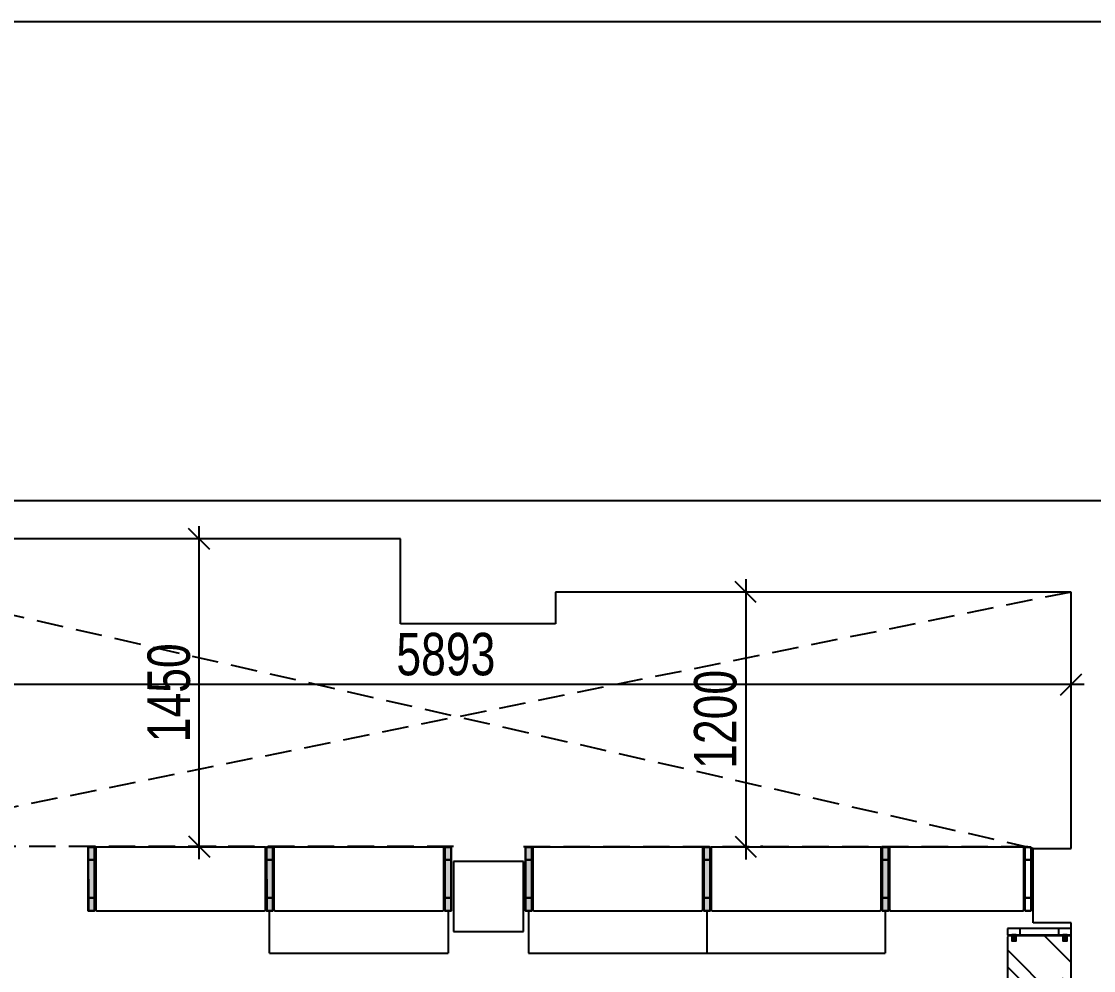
# Model space of a CAD drawing. Extents: x -62916 to 126930, y -44595 to 9525.
# Drawn here: x 116938 to 121989, y -17995 to -13522 of the extents above; entities that cross this region are included whole.
import ezdxf

# ---------------------------------------------------------------- set-up
doc = ezdxf.new("R2010")
doc.units = 0
doc.header["$LTSCALE"] = 1000
doc.header["$MEASUREMENT"] = 0
doc.header["$PDMODE"] = 34
doc.header["$PDSIZE"] = 0.1
doc.linetypes.add('Discontinua JB', pattern=[0.75, 0.5, -0.25])
doc.linetypes.add('TRAZOS2', pattern=[0.375, 0.25, -0.125])
doc.layers.get('0').update_dxf_attribs({"linetype": 'CONTINUOUS'})
doc.layers.get('Defpoints').update_dxf_attribs({"linetype": 'CONTINUOUS'})
for name, color, linetype in [('ALZADO', 7, 'CONTINUOUS'), ('Linea Capa Color 0000 JB', 7, 'CONTINUOUS'), ('Linea Capa Color 0140 Blau Vidre JB', 140, 'CONTINUOUS'), ('Mobiliario', 8, 'CONTINUOUS')]:
    doc.layers.add(name, color=color, linetype=linetype)
doc.styles.add('STYLE1', font='Arial.ttf', dxfattribs={"width": 0.75})
doc.dimstyles.new('ESCALA-1-50', dxfattribs={"dimtxt": 200, "dimasz": 100, "dimexe": 70, "dimexo": 80, "dimgap": 40, "dimtad": 1, "dimdec": 0, "dimzin": 0, "dimdsep": 46, "dimtxsty": 'STYLE1', "dimblk": 'OBLIQUE', "dimcen": 25, "dimdle": 60, "dimadec": 0, "dimazin": 0, "dimtfac": 1, "dimtdec": 0, "dimtix": 1, "dimtmove": 2, "dimatfit": 3, "dimldrblk": 'OPEN', "dimfxl": 0.05, "dimtolj": 1, "dimtzin": 0, "dimarcsym": 0})

# ---------------------------------------------------------------- blocks, each defined once
blk = doc.blocks.new('_Oblique')
at = {"color": 0, "linetype": 'ByBlock', "lineweight": -2}
blk.add_line((-0.5, -0.5), (0.5, 0.5), dxfattribs=at)
blk = doc.blocks.new('*D227')
at = {"layer": 'Defpoints', "color": 0, "ltscale": 0.5, "transparency": 16777216}
for p in [(120350, -16211.1), (120350, -17411.1), (120350, -17411.1)]:
    blk.add_point(p, dxfattribs=at)
at = {"layer": 'Mobiliario', "color": 0, "lineweight": -2, "ltscale": 0.5, "transparency": 16777216}
for p, q in [((120350, -16151.1), (120350, -17471.1)), ((120430, -16211.1), (120420, -16211.1)), ((120430, -17411.1), (120420, -17411.1))]:
    blk.add_line(p, q, dxfattribs=at)
at = {"layer": 'Mobiliario', "color": 0, "lineweight": -2, "ltscale": 0.5, "transparency": 16777216, "xscale": 100, "yscale": 100, "zscale": 100}
for p, rotation in [((120350, -16211.1), 90), ((120350, -17411.1), 270)]:
    blk.add_blockref('_Oblique', p, dxfattribs=dict(at, rotation=rotation))
at = {"layer": 'Mobiliario', "color": 0, "ltscale": 0.5, "transparency": 16777216, "insert": (120207.9, -16811.1), "char_height": 200, "attachment_point": 5, "rotation": 90, "style": 'STYLE1'}
blk.add_mtext('\\A1;1200', dxfattribs=at)
blk = doc.blocks.new('_Open')
at = {"color": 0, "linetype": 'ByBlock', "lineweight": -2}
for p, q in [((-1, 0.167), (0, 0)), ((-1, -0.167), (0, 0)), ((0, 0), (-1, 0))]:
    blk.add_line(p, q, dxfattribs=at)
blk = doc.blocks.new('*D228')
at = {"layer": 'Defpoints', "color": 0, "ltscale": 0.5, "transparency": 16777216}
for p in [(117775.2, -15961.1), (117775.2, -15961.1), (117775.2, -17410.9)]:
    blk.add_point(p, dxfattribs=at)
at = {"layer": 'Mobiliario', "color": 0, "lineweight": -2, "ltscale": 0.5, "transparency": 16777216}
for p, q in [((117775.2, -17470.9), (117775.2, -15901.1)), ((117855.2, -15961.1), (117845.2, -15961.1)), ((117855.2, -17410.9), (117845.2, -17410.9))]:
    blk.add_line(p, q, dxfattribs=at)
at = {"layer": 'Mobiliario', "color": 0, "lineweight": -2, "ltscale": 0.5, "transparency": 16777216, "xscale": 100, "yscale": 100, "zscale": 100}
for p, rotation in [((117775.2, -15961.1), 90), ((117775.2, -17410.9), 270)]:
    blk.add_blockref('_Oblique', p, dxfattribs=dict(at, rotation=rotation))
at = {"layer": 'Mobiliario', "color": 0, "ltscale": 0.5, "transparency": 16777216, "insert": (117633.1, -16686), "char_height": 200, "attachment_point": 5, "rotation": 90, "style": 'STYLE1'}
blk.add_mtext('\\A1;1450', dxfattribs=at)
blk = doc.blocks.new('*D229')
at = {"layer": 'Defpoints', "color": 0, "ltscale": 0.5, "transparency": 16777216}
for p in [(115991, -16647.2), (121883.9, -17073.2), (115991, -17410.5)]:
    blk.add_point(p, dxfattribs=at)
at = {"layer": 'Mobiliario', "color": 0, "lineweight": -2, "ltscale": 0.5, "transparency": 16777216}
for p, q in [((115991, -17330.5), (115991, -16577.2)), ((121883.9, -16993.2), (121883.9, -16577.2)), ((121943.9, -16647.2), (115931, -16647.2))]:
    blk.add_line(p, q, dxfattribs=at)
at = {"layer": 'Mobiliario', "color": 0, "lineweight": -2, "ltscale": 0.5, "transparency": 16777216, "xscale": 100, "yscale": 100, "zscale": 100, "rotation": 180}
blk.add_blockref('_Oblique', (115991, -16647.2), dxfattribs=at)
at = {"layer": 'Mobiliario', "color": 0, "lineweight": -2, "ltscale": 0.5, "transparency": 16777216, "xscale": 100, "yscale": 100, "zscale": 100}
blk.add_blockref('_Oblique', (121883.9, -16647.2), dxfattribs=at)
at = {"layer": 'Mobiliario', "color": 0, "ltscale": 0.5, "transparency": 16777216, "insert": (118937.4, -16505), "char_height": 200, "attachment_point": 5, "style": 'STYLE1'}
blk.add_mtext('\\A1;5893', dxfattribs=at)

msp = doc.modelspace()

# ---------------------------------------------------------------- hatches: boundary and pattern name
at = {"layer": 'Linea Capa Color 0000 JB', "ltscale": 10}
h = msp.add_hatch(color=256, dxfattribs=at)
h.set_gradient(color1=(214, 214, 214), color2=(214, 214, 214), tint=1)
h.paths.add_polyline_path([(117252.6, -17713.1), (117282.6, -17713.1), (117282.6, -17413.1), (117252.6, -17413.1)])
h.paths.add_polyline_path([(118122.6, -17713.1), (118092.6, -17713.1), (118092.6, -17413.1), (118122.6, -17413.1)])
h = msp.add_hatch(color=256, dxfattribs=at)
h.set_gradient(color1=(214, 214, 214), color2=(214, 214, 214), tint=1)
h.paths.add_polyline_path([(118092.6, -17713.1), (118122.6, -17713.1), (118122.6, -17413.1), (118092.6, -17413.1)])
h.paths.add_polyline_path([(118962.6, -17713.1), (118932.6, -17713.1), (118932.6, -17413.1), (118962.6, -17413.1)])
h = msp.add_hatch(color=256, dxfattribs=at)
h.set_gradient(color1=(214, 214, 214), color2=(214, 214, 214), tint=1)
h.paths.add_polyline_path([(119312.5, -17713.1), (119342.5, -17713.1), (119342.5, -17413.1), (119312.5, -17413.1)])
h.paths.add_polyline_path([(120182.5, -17713.1), (120152.5, -17713.1), (120152.5, -17413.1), (120182.5, -17413.1)])
h = msp.add_hatch(color=256, dxfattribs=at)
h.set_gradient(color1=(214, 214, 214), color2=(214, 214, 214), tint=1)
h.paths.add_polyline_path([(120152.5, -17713.1), (120182.5, -17713.1), (120182.5, -17413.1), (120152.5, -17413.1)])
h.paths.add_polyline_path([(121022.4, -17713.1), (120992.4, -17713.1), (120992.4, -17413.1), (121022.4, -17413.1)])
at = {"layer": 'Linea Capa Color 0140 Blau Vidre JB', "ltscale": 10}
h = msp.add_hatch(dxfattribs=at)
h.set_pattern_fill('AR-RROOF', color=256, scale=10, angle=-45, style=0)
h.set_pattern_definition([(315, (145476.98, -99858.54), (574.7364, -215.52615), [3810, -508, 1270, -254]), (315, (145805.66, -100007.6), (59.2697, 418.48), [762, -83.82, 1524, -190.5]), (315, (145719.45, -99795.68), (1054.28207, -813.6112), [2032, -355.6, 1016, -254])])
h.paths.add_polyline_path([(121583.9, -17836.8), (121583.9, -18776.8), (121588.9, -18781.8), (121878.9, -18781.8), (121883.9, -18776.8), (121883.9, -17836.8), (121878.9, -17831.8), (121588.9, -17831.8)])

# ---------------------------------------------------------------- linework, layer by layer
at = {"ltscale": 0.5}
for p, q in [((122033.9, -15781.1), (114781.4, -15781.1)), ((118723.9, -15961.1), (115323.9, -15961.1)), ((118723.9, -16361.1), (118723.9, -15961.1)), ((121883.9, -16211.1), (119453.9, -16211.1)), ((119453.9, -16211.1), (119453.9, -16361.1)), ((121883.9, -17419.5), (121883.9, -16211.1)), ((119453.9, -16361.1), (118723.9, -16361.1)), ((117252.6, -17413.1), (117253.2, -17713.1)), ((118092.6, -17413.1), (118093.2, -17713.1)), ((121703.9, -17769.5), (121703.9, -17419.5)), ((121703.9, -17419.5), (121883.9, -17419.5)), ((119303.9, -17481.1), (118973.9, -17481.1)), ((118973.9, -17481.1), (118973.9, -17811.1)), ((119303.9, -17811.1), (119303.9, -17481.1)), ((118106.9, -17913.1), (118106.9, -17713.1)), ((118947.6, -17713.1), (118947.6, -17913.1)), ((119327.5, -17713.1), (119326.8, -17913.1)), ((120167.5, -17713.1), (120167.5, -17913.1)), ((121007.4, -17713.1), (121007.4, -17913.1)), ((121883.9, -17769.5), (121703.9, -17769.5)), ((121883.9, -19829.5), (121883.9, -17769.5)), ((118973.9, -17811.1), (119303.9, -17811.1)), ((118106.9, -17913.1), (118947.6, -17913.1)), ((119326.8, -17913.1), (121007.4, -17913.1))]:
    msp.add_line(p, q, dxfattribs=at)
msp.add_lwpolyline([(113254.7, -13521.9), (126929.6, -13521.9), (126929.6, -31766.6), (113254.7, -31766.6)], close=True, dxfattribs=at)
at = {"layer": 'ALZADO', "color": 3, "linetype": 'TRAZOS2', "ltscale": 0.5}
for p, q in [((121703.9, -17419.5), (115323.9, -15961.1)), ((121883.9, -16211.1), (115990.9, -17410.5)), ((118973.9, -17411.1), (115990.9, -17410.5)), ((119303.9, -17411.1), (121703.9, -17411.1))]:
    msp.add_line(p, q, dxfattribs=at)
at = {"layer": 'Linea Capa Color 0000 JB', "linetype": 'Discontinua JB', "ltscale": 3}
for p, q in [((121695, -17413.1), (121665, -17413.1)), ((121665, -17413.1), (121665, -17473.1)), ((121665, -17473.1), (121665, -17413.1)), ((121665, -17413.1), (121695, -17413.1)), ((121695, -17473.1), (121695, -17413.1)), ((121695, -17413.1), (121695, -17473.1)), ((121665, -17473.1), (121695, -17473.1)), ((121695, -17473.1), (121665, -17473.1)), ((121695, -17653.1), (121665, -17653.1)), ((121665, -17653.1), (121665, -17713.1)), ((121665, -17713.1), (121665, -17653.1)), ((121665, -17653.1), (121695, -17653.1)), ((121695, -17713.1), (121695, -17653.1)), ((121695, -17653.1), (121695, -17713.1)), ((121665, -17713.1), (121695, -17713.1)), ((121695, -17713.1), (121665, -17713.1))]:
    msp.add_line(p, q, dxfattribs=at)
at = {"layer": 'Linea Capa Color 0000 JB', "ltscale": 10}
for p, q in [((121695, -17413.1), (121665, -17413.1)), ((121665, -17413.1), (121665, -17713.1)), ((121665, -17713.1), (121665, -17413.1)), ((121665, -17413.1), (121695, -17413.1)), ((121695, -17713.1), (121695, -17413.1)), ((121695, -17413.1), (121695, -17713.1)), ((121665, -17713.1), (121695, -17713.1)), ((121695, -17713.1), (121665, -17713.1))]:
    msp.add_line(p, q, dxfattribs=at)
at = {"layer": 'Linea Capa Color 0000 JB', "linetype": 'Discontinua JB', "ltscale": 3}
for points in [[(117252.6, -17473.1), (117282.6, -17473.1), (117282.6, -17413.1), (117252.6, -17413.1)], [(117282.6, -17473.1), (117252.6, -17473.1), (117252.6, -17413.1), (117282.6, -17413.1)], [(118092.6, -17473.1), (118122.6, -17473.1), (118122.6, -17413.1), (118092.6, -17413.1)], [(118122.6, -17473.1), (118092.6, -17473.1), (118092.6, -17413.1), (118122.6, -17413.1)], [(118092.6, -17473.1), (118122.6, -17473.1), (118122.6, -17413.1), (118092.6, -17413.1)], [(118122.6, -17473.1), (118092.6, -17473.1), (118092.6, -17413.1), (118122.6, -17413.1)], [(118932.6, -17473.1), (118962.6, -17473.1), (118962.6, -17413.1), (118932.6, -17413.1)], [(118962.6, -17473.1), (118932.6, -17473.1), (118932.6, -17413.1), (118962.6, -17413.1)], [(119312.5, -17473.1), (119342.5, -17473.1), (119342.5, -17413.1), (119312.5, -17413.1)], [(119342.5, -17473.1), (119312.5, -17473.1), (119312.5, -17413.1), (119342.5, -17413.1)], [(120152.5, -17473.1), (120182.5, -17473.1), (120182.5, -17413.1), (120152.5, -17413.1)], [(120182.5, -17473.1), (120152.5, -17473.1), (120152.5, -17413.1), (120182.5, -17413.1)], [(120992.4, -17473.1), (121022.4, -17473.1), (121022.4, -17413.1), (120992.4, -17413.1)], [(121022.4, -17473.1), (120992.4, -17473.1), (120992.4, -17413.1), (121022.4, -17413.1)], [(117252.6, -17713.1), (117282.6, -17713.1), (117282.6, -17653.1), (117252.6, -17653.1)], [(117282.6, -17713.1), (117252.6, -17713.1), (117252.6, -17653.1), (117282.6, -17653.1)], [(118092.6, -17713.1), (118122.6, -17713.1), (118122.6, -17653.1), (118092.6, -17653.1)], [(118122.6, -17713.1), (118092.6, -17713.1), (118092.6, -17653.1), (118122.6, -17653.1)], [(118092.6, -17713.1), (118122.6, -17713.1), (118122.6, -17653.1), (118092.6, -17653.1)], [(118122.6, -17713.1), (118092.6, -17713.1), (118092.6, -17653.1), (118122.6, -17653.1)], [(118932.6, -17713.1), (118962.6, -17713.1), (118962.6, -17653.1), (118932.6, -17653.1)], [(118962.6, -17713.1), (118932.6, -17713.1), (118932.6, -17653.1), (118962.6, -17653.1)], [(119312.5, -17713.1), (119342.5, -17713.1), (119342.5, -17653.1), (119312.5, -17653.1)], [(119342.5, -17713.1), (119312.5, -17713.1), (119312.5, -17653.1), (119342.5, -17653.1)], [(120152.5, -17713.1), (120182.5, -17713.1), (120182.5, -17653.1), (120152.5, -17653.1)], [(120182.5, -17713.1), (120152.5, -17713.1), (120152.5, -17653.1), (120182.5, -17653.1)], [(120992.4, -17713.1), (121022.4, -17713.1), (121022.4, -17653.1), (120992.4, -17653.1)], [(121022.4, -17713.1), (120992.4, -17713.1), (120992.4, -17653.1), (121022.4, -17653.1)]]:
    msp.add_lwpolyline(points, close=True, dxfattribs=at)
at = {"layer": 'Linea Capa Color 0000 JB', "ltscale": 10}
for points in [[(117252.6, -17713.1), (117282.6, -17713.1), (117282.6, -17413.1), (117252.6, -17413.1)], [(117282.6, -17713.1), (117252.6, -17713.1), (117252.6, -17413.1), (117282.6, -17413.1)], [(118092.6, -17713.1), (118122.6, -17713.1), (118122.6, -17413.1), (118092.6, -17413.1)], [(118122.6, -17713.1), (118092.6, -17713.1), (118092.6, -17413.1), (118122.6, -17413.1)], [(118092.6, -17713.1), (118122.6, -17713.1), (118122.6, -17413.1), (118092.6, -17413.1)], [(118122.6, -17713.1), (118092.6, -17713.1), (118092.6, -17413.1), (118122.6, -17413.1)], [(118932.6, -17713.1), (118962.6, -17713.1), (118962.6, -17413.1), (118932.6, -17413.1)], [(118962.6, -17713.1), (118932.6, -17713.1), (118932.6, -17413.1), (118962.6, -17413.1)], [(119312.5, -17713.1), (119342.5, -17713.1), (119342.5, -17413.1), (119312.5, -17413.1)], [(119342.5, -17713.1), (119312.5, -17713.1), (119312.5, -17413.1), (119342.5, -17413.1)], [(120152.5, -17713.1), (120182.5, -17713.1), (120182.5, -17413.1), (120152.5, -17413.1)], [(120182.5, -17713.1), (120152.5, -17713.1), (120152.5, -17413.1), (120182.5, -17413.1)], [(120992.4, -17713.1), (121022.4, -17713.1), (121022.4, -17413.1), (120992.4, -17413.1)], [(121022.4, -17713.1), (120992.4, -17713.1), (120992.4, -17413.1), (121022.4, -17413.1)], [(121583.9, -17796.8), (121583.9, -17826.8), (121883.9, -17826.8), (121883.9, -17796.8)], [(121603.9, -17826.8), (121603.9, -17855.8), (121623.9, -17855.8), (121623.9, -17826.8)], [(121603.9, -17828.8), (121603.9, -17855.8), (121623.9, -17855.8), (121623.9, -17828.8)], [(121843.9, -17826.8), (121843.9, -17855.8), (121863.9, -17855.8), (121863.9, -17826.8)], [(121843.9, -17828.8), (121843.9, -17855.8), (121863.9, -17855.8), (121863.9, -17828.8)]]:
    msp.add_lwpolyline(points, close=True, dxfattribs=at)
at = {"layer": 'Linea Capa Color 0000 JB', "linetype": 'Discontinua JB', "ltscale": 10}
for points in [[(121583.9, -17796.8), (121583.9, -17826.8), (121643.9, -17826.8), (121643.9, -17796.8)], [(121823.9, -17796.8), (121823.9, -17826.8), (121883.9, -17826.8), (121883.9, -17796.8)]]:
    msp.add_lwpolyline(points, close=True, dxfattribs=at)
at = {"layer": 'Linea Capa Color 0000 JB', "ltscale": 10}
for centre in [(121613.9, -17843.3), (121853.9, -17843.3)]:
    msp.add_circle(centre, 2.5, dxfattribs=at)
at = {"layer": 'Linea Capa Color 0140 Blau Vidre JB', "ltscale": 10}
for p, q in [((121660.1, -17413.1), (121027.4, -17413.1)), ((121027.4, -17413.1), (121027.4, -17708.1)), ((121660.1, -17708.1), (121660.1, -17413.1)), ((121032.4, -17713.1), (121655.1, -17713.1))]:
    msp.add_line(p, q, dxfattribs=at)
for points in [[(117292.6, -17713.1), (118082.6, -17713.1, 0.414214), (118087.6, -17708.1), (118087.6, -17413.1), (117287.6, -17413.1), (117287.6, -17708.1, 0.414214)], [(118132.6, -17713.1), (118922.6, -17713.1, 0.414214), (118927.6, -17708.1), (118927.6, -17413.1), (118127.6, -17413.1), (118127.6, -17708.1, 0.414214)], [(119352.5, -17713.1), (120142.5, -17713.1, 0.414214), (120147.5, -17708.1), (120147.5, -17413.1), (119347.5, -17413.1), (119347.5, -17708.1, 0.414214)], [(120192.5, -17713.1), (120982.5, -17713.1, 0.414214), (120987.5, -17708.1), (120987.5, -17413.1), (120187.5, -17413.1), (120187.5, -17708.1, 0.414214)]]:
    msp.add_lwpolyline(points, format="xyb", close=True, dxfattribs=at)
at = {"layer": 'Linea Capa Color 0140 Blau Vidre JB', "ltscale": 50}
msp.add_lwpolyline([(121583.9, -17836.8), (121583.9, -18776.8), (121588.9, -18781.8), (121878.9, -18781.8), (121883.9, -18776.8), (121883.9, -17836.8), (121878.9, -17831.8), (121588.9, -17831.8)], close=True, dxfattribs=at)
for centre, radius in [((121613.9, -17843.3), 4.9), ((121613.9, -17843.3), 2.25), ((121853.9, -17843.3), 4.9), ((121853.9, -17843.3), 2.25)]:
    msp.add_circle(centre, radius, dxfattribs=at)
at = {"layer": 'Linea Capa Color 0140 Blau Vidre JB', "ltscale": 10}
for centre, start, end in [((121032.4, -17708.1), 180, 270), ((121655.1, -17708.1), 270, 0)]:
    msp.add_arc(centre, 5, start, end, dxfattribs=at)

# ---------------------------------------------------------------- dimensions: what is measured, and where the dimension line sits
at = {"layer": 'Mobiliario', "ltscale": 0.5}
for base, p1, p2, picture, middle in [((117775.2, -15961.1), (117775.2, -17410.9), (117775.2, -15961.1), '*D228', (117633.1, -16686)), ((120350, -17411.1), (120350, -16211.1), (120350, -17411.1), '*D227', (120207.9, -16811.1))]:
    dim = msp.add_linear_dim(base=base, p1=p1, p2=p2, angle=90, dimstyle='ESCALA-1-50', dxfattribs=at)
    dim.commit()
    dim.dimension.update_dxf_attribs({"geometry": picture, "text_midpoint": middle})
dim = msp.add_linear_dim(base=(115991, -16647.2), p1=(121883.9, -17073.2), p2=(115991, -17410.5), dimstyle='ESCALA-1-50', dxfattribs=at)
dim.commit()
dim.dimension.update_dxf_attribs({"geometry": '*D229', "text_midpoint": (118937.4, -16505)})

doc.saveas('drawing.dxf')
